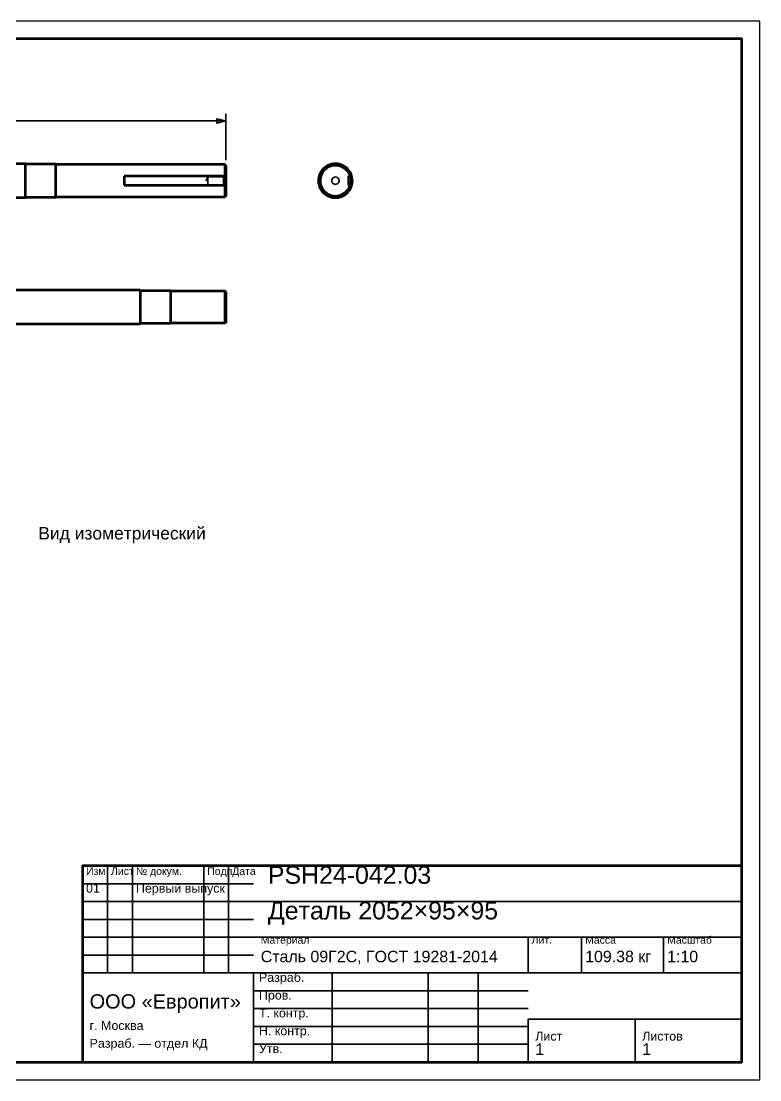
# Model space of a CAD drawing. Header units: millimetres. Extents: x 0 to 420, y 0 to 297.
# Drawn here: x 212.8 to 420, y 0 to 297 of the extents above; entities that cross this region are included whole.
import ezdxf

# ---------------------------------------------------------------- set-up
doc = ezdxf.new("R2010")
doc.units = ezdxf.units.MM
doc.linetypes.add('DASHED', pattern=[1.524, 1.27, -0.254])
doc.styles.add('GOST', font='Arial')

msp = doc.modelspace()

# ---------------------------------------------------------------- linework, layer by layer
at = {"color": 7, "lineweight": 35}
for p, q in [((270.2, 258), (270.2, 271)), ((65, 269), (270.2, 269)), ((237, 30), (237, 60)), ((244, 30), (244, 60)), ((264, 30), (264, 60)), ((271, 30), (271, 60)), ((230, 55), (278, 55)), ((230, 50), (278, 50)), ((278, 50), (415, 50)), ((230, 45), (278, 45)), ((230, 40), (278, 40)), ((278, 40), (415, 40)), ((355, 30), (355, 40)), ((370, 30), (370, 40)), ((393, 30), (393, 40)), ((230, 35), (278, 35)), ((230, 30), (278, 30)), ((278, 30), (415, 30)), ((300, 5), (300, 30)), ((327, 5), (327, 30)), ((341, 5), (341, 30)), ((278, 25), (355, 25)), ((278, 20), (355, 20)), ((278, 15), (355, 15)), ((355, 17), (415, 17)), ((278, 10), (355, 10))]:
    msp.add_line(p, q, dxfattribs=at)
at = {"color": 1, "lineweight": 70}
for p, q in [((214, 257), (89, 257)), ((214, 256.88), (214, 257)), ((214, 256.53), (214, 256.88)), ((222.5, 256.85), (214, 256.85)), ((214, 255.96), (214, 256.53)), ((214, 255.21), (214, 255.96)), ((222.5, 256.73), (222.5, 256.85)), ((270, 256.75), (222.5, 256.75)), ((222.5, 256.39), (222.5, 256.73)), ((222.5, 255.85), (222.5, 256.39)), ((222.5, 255.12), (222.5, 255.85)), ((270, 256.64), (270, 256.75)), ((270.2, 256.55), (270, 256.75)), ((270, 256.3), (270, 256.64)), ((270, 255.77), (270, 256.3)), ((270, 255.06), (270, 255.77)), ((270.2, 256.55), (270.2, 256.44)), ((270.2, 256.44), (270.2, 256.12)), ((270.2, 256.12), (270.2, 255.61)), ((270.2, 255.61), (270.2, 254.93)), ((297.54, 255.56), (297.19, 255.15)), ((297.94, 255.93), (297.54, 255.56)), ((297.99, 255.77), (297.6, 255.41)), ((297.67, 255.34), (298.06, 255.7)), ((298.1, 255.47), (297.73, 255.1)), ((298.38, 256.25), (297.94, 255.93)), ((298.42, 256.09), (297.99, 255.77)), ((298.06, 255.7), (298.48, 256.01)), ((298.51, 255.79), (298.1, 255.47)), ((298.85, 256.51), (298.38, 256.25)), ((298.88, 256.36), (298.42, 256.09)), ((298.48, 256.01), (298.93, 256.27)), ((298.95, 256.06), (298.51, 255.79)), ((299.35, 256.72), (298.85, 256.51)), ((299.37, 256.57), (298.88, 256.36)), ((298.93, 256.27), (299.41, 256.48)), ((299.42, 256.27), (298.95, 256.06)), ((299.87, 256.88), (299.35, 256.72)), ((299.89, 256.73), (299.37, 256.57)), ((299.41, 256.48), (299.91, 256.63)), ((299.92, 256.43), (299.42, 256.27)), ((300.41, 256.97), (299.87, 256.88)), ((300.41, 256.82), (299.89, 256.73)), ((299.91, 256.63), (300.43, 256.72)), ((300.43, 256.52), (299.92, 256.43)), ((300.95, 257), (300.41, 256.97)), ((300.95, 256.85), (300.41, 256.82)), ((300.43, 256.72), (300.95, 256.75)), ((300.95, 256.55), (300.43, 256.52)), ((301.49, 256.97), (300.95, 257)), ((301.48, 256.82), (300.95, 256.85)), ((300.95, 256.75), (301.47, 256.72)), ((301.47, 256.52), (300.95, 256.55)), ((301.47, 256.72), (301.99, 256.63)), ((301.98, 256.43), (301.47, 256.52)), ((302.01, 256.73), (301.48, 256.82)), ((302.02, 256.88), (301.49, 256.97)), ((302.47, 256.27), (301.98, 256.43)), ((301.99, 256.63), (302.49, 256.48)), ((302.52, 256.57), (302.01, 256.73)), ((302.54, 256.72), (302.02, 256.88)), ((302.95, 256.06), (302.47, 256.27)), ((302.49, 256.48), (302.97, 256.27)), ((303.01, 256.36), (302.52, 256.57)), ((303.04, 256.51), (302.54, 256.72)), ((303.39, 255.79), (302.95, 256.06)), ((302.97, 256.27), (303.42, 256.01)), ((303.48, 256.09), (303.01, 256.36)), ((303.52, 256.25), (303.04, 256.51)), ((303.8, 255.47), (303.39, 255.79)), ((303.42, 256.01), (303.84, 255.7)), ((303.9, 255.77), (303.48, 256.09)), ((303.95, 255.93), (303.52, 256.25)), ((304.17, 255.1), (303.8, 255.47)), ((303.84, 255.7), (304.22, 255.34)), ((304.29, 255.41), (303.9, 255.77)), ((304.35, 255.56), (303.95, 255.93)), ((304.71, 255.15), (304.35, 255.56)), ((214, 254.31), (214, 255.21)), ((214, 253.31), (214, 254.31)), ((214, 252.25), (214, 253.31)), ((222.5, 254.25), (222.5, 255.12)), ((222.5, 253.27), (222.5, 254.25)), ((222.5, 252.25), (222.5, 253.27)), ((269.7, 253.5), (241.7, 253.5)), ((241.7, 253.5), (241.7, 253.33)), ((241.7, 253.33), (241.7, 253.15)), ((241.7, 253.15), (241.7, 252.97)), ((241.7, 252.97), (241.7, 252.79)), ((241.7, 252.79), (241.7, 252.61)), ((241.7, 252.61), (241.7, 252.43)), ((269.7, 253.33), (269.7, 253.5)), ((269.7, 253.15), (269.7, 253.33)), ((269.7, 252.97), (269.7, 253.15)), ((269.7, 252.79), (269.7, 252.97)), ((269.7, 252.61), (269.7, 252.79)), ((269.7, 252.43), (269.7, 252.61)), ((270, 254.2), (270, 255.06)), ((270, 253.25), (270, 254.2)), ((270, 252.25), (270, 253.25)), ((270.2, 254.93), (270.2, 254.12)), ((270.2, 254.12), (270.2, 253.21)), ((270.2, 253.21), (270.2, 252.25)), ((296.22, 252.66), (296.2, 252.11)), ((296.29, 253.19), (296.22, 252.66)), ((296.43, 253.72), (296.29, 253.19)), ((296.42, 253.05), (296.36, 252.52)), ((296.36, 252.52), (296.36, 251.98)), ((296.54, 253.57), (296.42, 253.05)), ((296.63, 254.22), (296.43, 253.72)), ((296.46, 252.51), (296.52, 253.03)), ((296.46, 251.99), (296.46, 252.51)), ((296.52, 253.03), (296.64, 253.54)), ((296.72, 254.07), (296.54, 253.57)), ((296.88, 254.7), (296.63, 254.22)), ((296.64, 253.54), (296.82, 254.03)), ((296.68, 252.77), (296.65, 252.25)), ((296.77, 253.28), (296.68, 252.77)), ((296.96, 254.55), (296.72, 254.07)), ((296.93, 253.77), (296.77, 253.28)), ((296.82, 254.03), (297.05, 254.5)), ((297.19, 255.15), (296.88, 254.7)), ((297.14, 254.25), (296.93, 253.77)), ((297.26, 255), (296.96, 254.55)), ((297.05, 254.5), (297.34, 254.94)), ((297.41, 254.69), (297.14, 254.25)), ((297.6, 255.41), (297.26, 255)), ((297.34, 254.94), (297.67, 255.34)), ((297.73, 255.1), (297.41, 254.69)), ((304.49, 254.69), (304.17, 255.1)), ((304.22, 255.34), (304.56, 254.94)), ((304.64, 255), (304.29, 255.41)), ((304.76, 254.25), (304.49, 254.69)), ((304.56, 254.94), (304.85, 254.5)), ((304.93, 254.55), (304.64, 255)), ((305.02, 254.7), (304.71, 255.15)), ((304.97, 253.77), (304.76, 254.25)), ((304.85, 254.5), (305.08, 254.03)), ((305.17, 254.07), (304.93, 254.55)), ((305.12, 253.28), (304.97, 253.77)), ((305.27, 254.22), (305.02, 254.7)), ((305.08, 254.03), (305.26, 253.54)), ((305.22, 252.77), (305.12, 253.28)), ((305.35, 253.57), (305.17, 254.07)), ((305.25, 252.25), (305.22, 252.77)), ((305.26, 253.54), (305.38, 253.03)), ((305.47, 253.72), (305.27, 254.22)), ((305.48, 253.05), (305.35, 253.57)), ((305.38, 253.03), (305.44, 252.51)), ((305.44, 252.51), (305.44, 251.99)), ((305.6, 253.19), (305.47, 253.72)), ((305.54, 252.52), (305.48, 253.05)), ((305.54, 251.98), (305.54, 252.52)), ((305.68, 252.66), (305.6, 253.19)), ((305.7, 252.11), (305.68, 252.66)), ((214, 251.19), (214, 252.25)), ((214, 250.19), (214, 251.19)), ((214, 249.29), (214, 250.19)), ((222.5, 251.23), (222.5, 252.25)), ((222.5, 250.25), (222.5, 251.23)), ((222.5, 249.38), (222.5, 250.25)), ((241.7, 252.43), (241.7, 252.25)), ((241.7, 252.25), (241.7, 252.07)), ((241.7, 252.07), (241.7, 251.89)), ((241.7, 251.89), (241.7, 251.71)), ((241.7, 251.71), (241.7, 251.53)), ((241.7, 251.53), (241.7, 251.35)), ((241.7, 251.35), (241.7, 251.17)), ((241.7, 251.17), (241.7, 251)), ((241.7, 251), (269.7, 251)), ((269.7, 252.25), (269.7, 252.43)), ((269.7, 252.07), (269.7, 252.25)), ((269.7, 251.89), (269.7, 252.07)), ((269.7, 251.71), (269.7, 251.89)), ((269.7, 251.53), (269.7, 251.71)), ((269.7, 251.35), (269.7, 251.53)), ((269.7, 251.17), (269.7, 251.35)), ((269.7, 251), (269.7, 251.17)), ((270, 251.25), (270, 252.25)), ((270, 250.3), (270, 251.25)), ((270, 249.44), (270, 250.3)), ((270.2, 252.25), (270.2, 251.29)), ((270.2, 251.29), (270.2, 250.38)), ((270.2, 250.38), (270.2, 249.57)), ((270.2, 249.57), (270.2, 248.89)), ((296.2, 252.11), (296.25, 251.57)), ((296.25, 251.57), (296.35, 251.04)), ((296.35, 251.04), (296.52, 250.53)), ((296.36, 251.98), (296.42, 251.45)), ((296.42, 251.45), (296.54, 250.93)), ((296.52, 251.47), (296.46, 251.99)), ((296.64, 250.96), (296.52, 251.47)), ((296.52, 250.53), (296.75, 250.03)), ((296.54, 250.93), (296.72, 250.43)), ((296.82, 250.47), (296.64, 250.96)), ((296.65, 252.25), (296.68, 251.73)), ((296.68, 251.73), (296.77, 251.22)), ((296.72, 250.43), (296.96, 249.95)), ((296.75, 250.03), (297.03, 249.57)), ((296.77, 251.22), (296.93, 250.73)), ((297.05, 250), (296.82, 250.47)), ((296.93, 250.73), (297.14, 250.25)), ((296.96, 249.95), (297.26, 249.5)), ((297.03, 249.57), (297.36, 249.14)), ((297.34, 249.56), (297.05, 250)), ((297.14, 250.25), (297.41, 249.81)), ((297.26, 249.5), (297.6, 249.09)), ((297.67, 249.16), (297.34, 249.56)), ((297.41, 249.81), (297.73, 249.4)), ((304.17, 249.4), (304.49, 249.81)), ((304.56, 249.56), (304.22, 249.16)), ((304.29, 249.09), (304.64, 249.5)), ((304.49, 249.81), (304.76, 250.25)), ((304.54, 249.14), (304.87, 249.57)), ((304.85, 250), (304.56, 249.56)), ((304.64, 249.5), (304.93, 249.95)), ((304.76, 250.25), (304.97, 250.73)), ((305.08, 250.47), (304.85, 250)), ((304.87, 249.57), (305.15, 250.03)), ((304.93, 249.95), (305.17, 250.43)), ((304.97, 250.73), (305.12, 251.22)), ((305.26, 250.96), (305.08, 250.47)), ((305.12, 251.22), (305.22, 251.73)), ((305.15, 250.03), (305.37, 250.53)), ((305.17, 250.43), (305.35, 250.93)), ((305.22, 251.73), (305.25, 252.25)), ((305.38, 251.47), (305.26, 250.96)), ((305.35, 250.93), (305.48, 251.45)), ((305.37, 250.53), (305.54, 251.04)), ((305.44, 251.99), (305.38, 251.47)), ((305.48, 251.45), (305.54, 251.98)), ((305.54, 251.04), (305.65, 251.57)), ((305.65, 251.57), (305.7, 252.11)), ((89, 247.5), (214, 247.5)), ((214, 248.54), (214, 249.29)), ((214, 247.97), (214, 248.54)), ((214, 247.62), (214, 247.97)), ((214, 247.65), (222.5, 247.65)), ((214, 247.5), (214, 247.62)), ((222.5, 248.65), (222.5, 249.38)), ((222.5, 248.11), (222.5, 248.65)), ((222.5, 247.77), (222.5, 248.11)), ((222.5, 247.65), (222.5, 247.77)), ((222.5, 247.75), (270, 247.75)), ((270, 248.73), (270, 249.44)), ((270, 248.2), (270, 248.73)), ((270, 247.86), (270, 248.2)), ((270.2, 247.95), (270, 247.75)), ((270, 247.75), (270, 247.86)), ((270.2, 248.89), (270.2, 248.38)), ((270.2, 248.38), (270.2, 248.06)), ((270.2, 248.06), (270.2, 247.95)), ((297.36, 249.14), (297.74, 248.75)), ((297.6, 249.09), (297.99, 248.73)), ((298.06, 248.8), (297.67, 249.16)), ((297.73, 249.4), (298.1, 249.03)), ((297.74, 248.75), (298.16, 248.41)), ((297.99, 248.73), (298.42, 248.41)), ((298.48, 248.49), (298.06, 248.8)), ((298.1, 249.03), (298.51, 248.71)), ((298.16, 248.41), (298.61, 248.11)), ((298.42, 248.41), (298.88, 248.14)), ((298.93, 248.23), (298.48, 248.49)), ((298.51, 248.71), (298.95, 248.44)), ((298.61, 248.11), (299.1, 247.87)), ((298.88, 248.14), (299.37, 247.93)), ((299.41, 248.02), (298.93, 248.23)), ((298.95, 248.44), (299.42, 248.23)), ((299.1, 247.87), (299.61, 247.69)), ((299.37, 247.93), (299.89, 247.77)), ((299.91, 247.87), (299.41, 248.02)), ((299.42, 248.23), (299.92, 248.07)), ((299.61, 247.69), (300.14, 247.57)), ((299.89, 247.77), (300.41, 247.68)), ((300.43, 247.78), (299.91, 247.87)), ((299.92, 248.07), (300.43, 247.98)), ((300.14, 247.57), (300.68, 247.51)), ((300.41, 247.68), (300.95, 247.65)), ((300.43, 247.98), (300.95, 247.95)), ((300.95, 247.75), (300.43, 247.78)), ((300.68, 247.51), (301.22, 247.51)), ((300.95, 247.95), (301.47, 247.98)), ((301.47, 247.78), (300.95, 247.75)), ((300.95, 247.65), (301.48, 247.68)), ((301.22, 247.51), (301.76, 247.57)), ((301.47, 247.98), (301.98, 248.07)), ((301.99, 247.87), (301.47, 247.78)), ((301.48, 247.68), (302.01, 247.77)), ((301.76, 247.57), (302.29, 247.69)), ((301.98, 248.07), (302.47, 248.23)), ((302.49, 248.02), (301.99, 247.87)), ((302.01, 247.77), (302.52, 247.93)), ((302.29, 247.69), (302.8, 247.87)), ((302.47, 248.23), (302.95, 248.44)), ((302.97, 248.23), (302.49, 248.02)), ((302.52, 247.93), (303.01, 248.14)), ((302.8, 247.87), (303.28, 248.11)), ((302.95, 248.44), (303.39, 248.71)), ((303.42, 248.49), (302.97, 248.23)), ((303.01, 248.14), (303.48, 248.41)), ((303.28, 248.11), (303.74, 248.41)), ((303.39, 248.71), (303.8, 249.03)), ((303.84, 248.8), (303.42, 248.49)), ((303.48, 248.41), (303.9, 248.73)), ((303.74, 248.41), (304.16, 248.75)), ((303.8, 249.03), (304.17, 249.4)), ((304.22, 249.16), (303.84, 248.8)), ((303.9, 248.73), (304.29, 249.09)), ((304.16, 248.75), (304.54, 249.14)), ((246.2, 221.5), (121.2, 221.5)), ((246.2, 221.5), (246.2, 221.47)), ((246.2, 221.47), (246.2, 221.38)), ((246.2, 221.38), (246.2, 221.23)), ((254.7, 221.35), (246.2, 221.35)), ((246.2, 221.23), (246.2, 221.03)), ((246.2, 221.03), (246.2, 220.77)), ((246.2, 220.77), (246.2, 220.46)), ((246.2, 220.46), (246.2, 220.11)), ((246.2, 220.11), (246.2, 219.71)), ((254.7, 221.35), (254.7, 221.32)), ((254.7, 221.32), (254.7, 221.23)), ((270, 221.25), (254.7, 221.25)), ((254.7, 221.23), (254.7, 221.09)), ((254.7, 221.09), (254.7, 220.89)), ((254.7, 220.89), (254.7, 220.64)), ((254.7, 220.64), (254.7, 220.35)), ((254.7, 220.35), (254.7, 220)), ((254.7, 220), (254.7, 219.62)), ((270, 221.22), (270, 221.25)), ((270.2, 221.05), (270, 221.25)), ((270, 221.14), (270, 221.22)), ((270, 221), (270, 221.14)), ((270, 220.8), (270, 221)), ((270, 220.56), (270, 220.8)), ((270, 220.27), (270, 220.56)), ((270, 219.93), (270, 220.27)), ((270, 219.56), (270, 219.93)), ((270.2, 221.05), (270.2, 220.94)), ((270.2, 220.94), (270.2, 220.62)), ((270.2, 220.62), (270.2, 220.11)), ((270.2, 220.11), (270.2, 219.43)), ((246.2, 219.71), (246.2, 219.28)), ((246.2, 219.28), (246.2, 218.81)), ((246.2, 218.81), (246.2, 218.32)), ((246.2, 218.32), (246.2, 217.81)), ((246.2, 217.81), (246.2, 217.28)), ((246.2, 217.28), (246.2, 216.75)), ((254.7, 219.62), (254.7, 219.2)), ((254.7, 219.2), (254.7, 218.75)), ((254.7, 218.75), (254.7, 218.27)), ((254.7, 218.27), (254.7, 217.77)), ((254.7, 217.77), (254.7, 217.27)), ((254.7, 217.27), (254.7, 216.75)), ((270, 219.14), (270, 219.56)), ((270, 218.7), (270, 219.14)), ((270, 218.24), (270, 218.7)), ((270, 217.75), (270, 218.24)), ((270, 217.25), (270, 217.75)), ((270, 216.75), (270, 217.25)), ((270.2, 219.43), (270.2, 218.62)), ((270.2, 218.62), (270.2, 217.71)), ((270.2, 217.71), (270.2, 216.75)), ((246.2, 216.75), (246.2, 216.22)), ((246.2, 216.22), (246.2, 215.69)), ((246.2, 215.69), (246.2, 215.18)), ((246.2, 215.18), (246.2, 214.69)), ((246.2, 214.69), (246.2, 214.22)), ((246.2, 214.22), (246.2, 213.79)), ((254.7, 216.75), (254.7, 216.23)), ((254.7, 216.23), (254.7, 215.73)), ((254.7, 215.73), (254.7, 215.23)), ((254.7, 215.23), (254.7, 214.75)), ((254.7, 214.75), (254.7, 214.3)), ((254.7, 214.3), (254.7, 213.88)), ((254.7, 213.88), (254.7, 213.5)), ((270, 216.25), (270, 216.75)), ((270, 215.75), (270, 216.25)), ((270, 215.26), (270, 215.75)), ((270, 214.8), (270, 215.26)), ((270, 214.36), (270, 214.8)), ((270, 213.94), (270, 214.36)), ((270, 213.57), (270, 213.94)), ((270.2, 216.75), (270.2, 215.79)), ((270.2, 215.79), (270.2, 214.88)), ((270.2, 214.88), (270.2, 214.07)), ((270.2, 214.07), (270.2, 213.39)), ((246.2, 212), (121.2, 212)), ((246.2, 213.79), (246.2, 213.39)), ((246.2, 213.39), (246.2, 213.04)), ((246.2, 213.04), (246.2, 212.73)), ((246.2, 212.73), (246.2, 212.47)), ((246.2, 212.47), (246.2, 212.27)), ((246.2, 212.27), (246.2, 212.12)), ((254.7, 212.15), (246.2, 212.15)), ((246.2, 212.12), (246.2, 212.03)), ((246.2, 212.03), (246.2, 212)), ((254.7, 213.5), (254.7, 213.15)), ((254.7, 213.15), (254.7, 212.86)), ((254.7, 212.86), (254.7, 212.61)), ((254.7, 212.61), (254.7, 212.41)), ((254.7, 212.41), (254.7, 212.27)), ((254.7, 212.27), (254.7, 212.18)), ((270, 212.25), (254.7, 212.25)), ((254.7, 212.18), (254.7, 212.15)), ((270, 213.23), (270, 213.57)), ((270, 212.94), (270, 213.23)), ((270, 212.7), (270, 212.94)), ((270, 212.5), (270, 212.7)), ((270, 212.36), (270, 212.5)), ((270.2, 212.45), (270, 212.25)), ((270, 212.28), (270, 212.36)), ((270, 212.25), (270, 212.28)), ((270.2, 213.39), (270.2, 212.88)), ((270.2, 212.88), (270.2, 212.56)), ((270.2, 212.56), (270.2, 212.45))]:
    msp.add_line(p, q, dxfattribs=at)
at = {"color": 5, "linetype": 'DASHED', "lineweight": 35}
for p, q in [((214, 257), (214, 256.88)), ((214, 256.88), (214, 256.53)), ((214, 256.85), (214, 256.73)), ((214, 256.73), (214, 256.85)), ((214, 256.73), (214, 256.39)), ((214, 256.39), (214, 256.73)), ((214, 256.53), (214, 255.96)), ((214, 256.39), (214, 255.85)), ((214, 255.85), (214, 256.39)), ((214, 255.96), (214, 255.21)), ((214, 255.85), (214, 255.12)), ((214, 255.12), (214, 255.85)), ((222.5, 256.85), (222.5, 256.73)), ((222.5, 256.75), (222.5, 256.64)), ((222.5, 256.64), (222.5, 256.75)), ((222.5, 256.73), (222.5, 256.39)), ((222.5, 256.64), (222.5, 256.3)), ((222.5, 256.3), (222.5, 256.64)), ((222.5, 256.39), (222.5, 255.85)), ((222.5, 256.3), (222.5, 255.77)), ((222.5, 255.77), (222.5, 256.3)), ((222.5, 255.85), (222.5, 255.12)), ((222.5, 255.77), (222.5, 255.06)), ((222.5, 255.06), (222.5, 255.77)), ((270, 256.75), (270, 256.64)), ((270, 256.64), (270, 256.3)), ((270, 256.3), (270, 255.77)), ((270, 255.77), (270, 255.06)), ((270.2, 256.44), (270.2, 256.55)), ((270.2, 256.12), (270.2, 256.44)), ((270.2, 255.61), (270.2, 256.12)), ((270.2, 254.93), (270.2, 255.61)), ((297.54, 255.56), (297.19, 255.15)), ((297.94, 255.93), (297.54, 255.56)), ((297.99, 255.77), (297.6, 255.41)), ((297.99, 255.77), (297.6, 255.41)), ((297.99, 255.77), (297.6, 255.41)), ((298.01, 255.66), (297.63, 255.29)), ((298.01, 255.66), (297.63, 255.29)), ((298.06, 255.7), (297.67, 255.34)), ((297.73, 255.1), (298.1, 255.47)), ((298.38, 256.25), (297.94, 255.93)), ((298.42, 256.09), (297.99, 255.77)), ((298.42, 256.09), (297.99, 255.77)), ((298.42, 256.09), (297.99, 255.77)), ((298.43, 255.98), (298.01, 255.66)), ((298.43, 255.98), (298.01, 255.66)), ((298.48, 256.01), (298.06, 255.7)), ((298.1, 255.47), (298.51, 255.79)), ((298.85, 256.51), (298.38, 256.25)), ((298.88, 256.36), (298.42, 256.09)), ((298.88, 256.36), (298.42, 256.09)), ((298.88, 256.36), (298.42, 256.09)), ((298.89, 256.25), (298.43, 255.98)), ((298.89, 256.25), (298.43, 255.98)), ((298.93, 256.27), (298.48, 256.01)), ((298.51, 255.79), (298.95, 256.06)), ((299.35, 256.72), (298.85, 256.51)), ((299.37, 256.57), (298.88, 256.36)), ((299.37, 256.57), (298.88, 256.36)), ((299.37, 256.57), (298.88, 256.36)), ((299.38, 256.47), (298.89, 256.25)), ((299.38, 256.47), (298.89, 256.25)), ((299.41, 256.48), (298.93, 256.27)), ((298.95, 256.06), (299.42, 256.27)), ((299.87, 256.88), (299.35, 256.72)), ((299.89, 256.73), (299.37, 256.57)), ((299.89, 256.73), (299.37, 256.57)), ((299.89, 256.73), (299.37, 256.57)), ((299.89, 256.62), (299.38, 256.47)), ((299.89, 256.62), (299.38, 256.47)), ((299.91, 256.63), (299.41, 256.48)), ((299.42, 256.27), (299.92, 256.43)), ((300.41, 256.97), (299.87, 256.88)), ((300.41, 256.82), (299.89, 256.73)), ((300.41, 256.82), (299.89, 256.73)), ((300.41, 256.82), (299.89, 256.73)), ((300.42, 256.72), (299.89, 256.62)), ((300.42, 256.72), (299.89, 256.62)), ((300.43, 256.72), (299.91, 256.63)), ((299.92, 256.43), (300.43, 256.52)), ((300.95, 257), (300.41, 256.97)), ((300.95, 256.85), (300.41, 256.82)), ((300.95, 256.85), (300.41, 256.82)), ((300.95, 256.85), (300.41, 256.82)), ((300.95, 256.75), (300.42, 256.72)), ((300.95, 256.75), (300.42, 256.72)), ((300.95, 256.75), (300.43, 256.72)), ((300.43, 256.52), (300.95, 256.55)), ((301.49, 256.97), (300.95, 257)), ((301.48, 256.82), (300.95, 256.85)), ((301.48, 256.82), (300.95, 256.85)), ((301.48, 256.82), (300.95, 256.85)), ((301.47, 256.72), (300.95, 256.75)), ((301.48, 256.72), (300.95, 256.75)), ((301.48, 256.72), (300.95, 256.75)), ((300.95, 256.55), (301.47, 256.52)), ((301.99, 256.63), (301.47, 256.72)), ((301.47, 256.52), (301.98, 256.43)), ((302.01, 256.73), (301.48, 256.82)), ((302.01, 256.73), (301.48, 256.82)), ((302.01, 256.73), (301.48, 256.82)), ((302.01, 256.62), (301.48, 256.72)), ((302.01, 256.62), (301.48, 256.72)), ((302.02, 256.88), (301.49, 256.97)), ((301.98, 256.43), (302.47, 256.27)), ((302.49, 256.48), (301.99, 256.63)), ((302.52, 256.57), (302.01, 256.73)), ((302.52, 256.57), (302.01, 256.73)), ((302.52, 256.57), (302.01, 256.73)), ((302.51, 256.47), (302.01, 256.62)), ((302.51, 256.47), (302.01, 256.62)), ((302.54, 256.72), (302.02, 256.88)), ((302.47, 256.27), (302.95, 256.06)), ((302.97, 256.27), (302.49, 256.48)), ((303, 256.25), (302.51, 256.47)), ((303, 256.25), (302.51, 256.47)), ((303.01, 256.36), (302.52, 256.57)), ((303.01, 256.36), (302.52, 256.57)), ((303.01, 256.36), (302.52, 256.57)), ((303.04, 256.51), (302.54, 256.72)), ((302.95, 256.06), (303.39, 255.79)), ((303.42, 256.01), (302.97, 256.27)), ((303.46, 255.98), (303, 256.25)), ((303.46, 255.98), (303, 256.25)), ((303.48, 256.09), (303.01, 256.36)), ((303.48, 256.09), (303.01, 256.36)), ((303.48, 256.09), (303.01, 256.36)), ((303.52, 256.25), (303.04, 256.51)), ((303.39, 255.79), (303.8, 255.47)), ((303.84, 255.7), (303.42, 256.01)), ((303.89, 255.66), (303.46, 255.98)), ((303.89, 255.66), (303.46, 255.98)), ((303.9, 255.77), (303.48, 256.09)), ((303.9, 255.77), (303.48, 256.09)), ((303.9, 255.77), (303.48, 256.09)), ((303.95, 255.93), (303.52, 256.25)), ((303.8, 255.47), (304.17, 255.1)), ((304.22, 255.34), (303.84, 255.7)), ((304.27, 255.29), (303.89, 255.66)), ((304.27, 255.29), (303.89, 255.66)), ((304.29, 255.41), (303.9, 255.77)), ((304.29, 255.41), (303.9, 255.77)), ((304.29, 255.41), (303.9, 255.77)), ((304.35, 255.56), (303.95, 255.93)), ((304.71, 255.15), (304.35, 255.56)), ((214, 255.21), (214, 254.31)), ((214, 255.12), (214, 254.25)), ((214, 254.25), (214, 255.12)), ((214, 254.31), (214, 253.31)), ((214, 254.25), (214, 253.27)), ((214, 253.27), (214, 254.25)), ((214, 253.31), (214, 252.25)), ((214, 253.27), (214, 252.25)), ((214, 252.25), (214, 253.27)), ((222.5, 255.12), (222.5, 254.25)), ((222.5, 255.06), (222.5, 254.2)), ((222.5, 254.2), (222.5, 255.06)), ((222.5, 254.25), (222.5, 253.27)), ((222.5, 254.2), (222.5, 253.25)), ((222.5, 253.25), (222.5, 254.2)), ((222.5, 253.27), (222.5, 252.25)), ((222.5, 253.25), (222.5, 252.25)), ((222.5, 252.25), (222.5, 253.25)), ((241.7, 253.5), (269.7, 253.5)), ((241.7, 253.5), (241.7, 251)), ((265.2, 253.29), (264.58, 252.25)), ((265.2, 253.29), (265.2, 253.26)), ((265.2, 253.26), (265.2, 253.29)), ((270.2, 253.29), (265.2, 253.29)), ((265.2, 253.26), (265.2, 253.18)), ((265.2, 253.18), (265.2, 253.26)), ((265.2, 253.18), (265.2, 253.06)), ((265.2, 253.06), (265.2, 253.18)), ((265.2, 253.06), (265.2, 252.9)), ((265.2, 252.9), (265.2, 253.06)), ((265.2, 252.9), (265.2, 252.7)), ((265.2, 252.7), (265.2, 252.9)), ((265.2, 252.7), (265.2, 252.48)), ((265.2, 252.48), (265.2, 252.7)), ((265.2, 252.48), (265.2, 252.25)), ((265.2, 252.25), (265.2, 252.48)), ((269.7, 251), (269.7, 253.5)), ((270, 255.06), (270, 254.2)), ((270, 254.2), (270, 253.25)), ((270, 253.25), (270, 252.25)), ((270.2, 254.12), (270.2, 254.93)), ((270.2, 253.21), (270.2, 254.12)), ((270.2, 253.29), (270.2, 253.26)), ((270.2, 253.26), (270.2, 253.29)), ((270.2, 253.26), (270.2, 253.18)), ((270.2, 253.18), (270.2, 253.26)), ((270.2, 252.25), (270.2, 253.21)), ((270.2, 253.18), (270.2, 253.06)), ((270.2, 253.06), (270.2, 253.18)), ((270.2, 253.06), (270.2, 252.9)), ((270.2, 252.9), (270.2, 253.06)), ((270.2, 252.9), (270.2, 252.7)), ((270.2, 252.7), (270.2, 252.9)), ((270.2, 252.7), (270.2, 252.48)), ((270.2, 252.48), (270.2, 252.7)), ((270.2, 252.48), (270.2, 252.25)), ((270.2, 252.25), (270.2, 252.48)), ((296.22, 252.66), (296.2, 252.11)), ((296.29, 253.19), (296.22, 252.66)), ((296.43, 253.72), (296.29, 253.19)), ((296.42, 253.05), (296.36, 252.52)), ((296.42, 253.05), (296.36, 252.52)), ((296.42, 253.05), (296.36, 252.52)), ((296.36, 252.52), (296.36, 251.98)), ((296.36, 252.52), (296.36, 251.98)), ((296.36, 252.52), (296.36, 251.98)), ((296.54, 253.57), (296.42, 253.05)), ((296.54, 253.57), (296.42, 253.05)), ((296.54, 253.57), (296.42, 253.05)), ((296.63, 254.22), (296.43, 253.72)), ((296.5, 252.91), (296.45, 252.38)), ((296.5, 252.91), (296.45, 252.38)), ((296.52, 253.03), (296.46, 252.51)), ((296.46, 252.51), (296.46, 251.99)), ((296.61, 253.44), (296.5, 252.91)), ((296.61, 253.44), (296.5, 252.91)), ((296.64, 253.54), (296.52, 253.03)), ((296.72, 254.07), (296.54, 253.57)), ((296.72, 254.07), (296.54, 253.57)), ((296.72, 254.07), (296.54, 253.57)), ((296.78, 253.94), (296.61, 253.44)), ((296.78, 253.94), (296.61, 253.44)), ((296.88, 254.7), (296.63, 254.22)), ((296.82, 254.03), (296.64, 253.54)), ((296.65, 252.25), (296.68, 252.77)), ((296.68, 252.77), (296.77, 253.28)), ((296.96, 254.55), (296.72, 254.07)), ((296.96, 254.55), (296.72, 254.07)), ((296.96, 254.55), (296.72, 254.07)), ((296.77, 253.28), (296.93, 253.77)), ((297.01, 254.42), (296.78, 253.94)), ((297.01, 254.42), (296.78, 253.94)), ((297.05, 254.5), (296.82, 254.03)), ((297.19, 255.15), (296.88, 254.7)), ((296.93, 253.77), (297.14, 254.25)), ((297.26, 255), (296.96, 254.55)), ((297.26, 255), (296.96, 254.55)), ((297.26, 255), (296.96, 254.55)), ((297.29, 254.87), (297.01, 254.42)), ((297.29, 254.87), (297.01, 254.42)), ((297.34, 254.94), (297.05, 254.5)), ((297.14, 254.25), (297.41, 254.69)), ((297.6, 255.41), (297.26, 255)), ((297.6, 255.41), (297.26, 255)), ((297.6, 255.41), (297.26, 255)), ((297.63, 255.29), (297.29, 254.87)), ((297.63, 255.29), (297.29, 254.87)), ((297.67, 255.34), (297.34, 254.94)), ((297.41, 254.69), (297.73, 255.1)), ((299.98, 252.62), (299.92, 252.38)), ((299.92, 252.38), (299.98, 252.62)), ((300.09, 252.84), (299.98, 252.62)), ((299.98, 252.62), (300.09, 252.84)), ((300.26, 253.03), (300.09, 252.84)), ((300.09, 252.84), (300.26, 253.03)), ((300.47, 253.17), (300.26, 253.03)), ((300.26, 253.03), (300.47, 253.17)), ((300.7, 253.26), (300.47, 253.17)), ((300.47, 253.17), (300.7, 253.26)), ((300.95, 253.29), (300.7, 253.26)), ((300.7, 253.26), (300.95, 253.29)), ((301.2, 253.26), (300.95, 253.29)), ((300.95, 253.29), (301.2, 253.26)), ((301.43, 253.17), (301.2, 253.26)), ((301.2, 253.26), (301.43, 253.17)), ((301.64, 253.03), (301.43, 253.17)), ((301.43, 253.17), (301.64, 253.03)), ((301.8, 252.84), (301.64, 253.03)), ((301.64, 253.03), (301.8, 252.84)), ((301.92, 252.62), (301.8, 252.84)), ((301.8, 252.84), (301.92, 252.62)), ((301.98, 252.38), (301.92, 252.62)), ((301.92, 252.62), (301.98, 252.38)), ((304.17, 255.1), (304.49, 254.69)), ((304.56, 254.94), (304.22, 255.34)), ((304.6, 254.87), (304.27, 255.29)), ((304.6, 254.87), (304.27, 255.29)), ((304.64, 255), (304.29, 255.41)), ((304.64, 255), (304.29, 255.41)), ((304.64, 255), (304.29, 255.41)), ((304.49, 254.69), (304.76, 254.25)), ((304.55, 253.5), (305.27, 253.5)), ((305.27, 253.5), (304.55, 253.5)), ((304.55, 253.5), (304.55, 251)), ((304.55, 251), (304.55, 253.5)), ((304.85, 254.5), (304.56, 254.94)), ((304.89, 254.42), (304.6, 254.87)), ((304.89, 254.42), (304.6, 254.87)), ((304.93, 254.55), (304.64, 255)), ((304.93, 254.55), (304.64, 255)), ((304.93, 254.55), (304.64, 255)), ((305.02, 254.7), (304.71, 255.15)), ((304.76, 254.25), (304.97, 253.77)), ((305.08, 254.03), (304.85, 254.5)), ((305.12, 253.94), (304.89, 254.42)), ((305.12, 253.94), (304.89, 254.42)), ((305.17, 254.07), (304.93, 254.55)), ((305.17, 254.07), (304.93, 254.55)), ((305.17, 254.07), (304.93, 254.55)), ((304.97, 253.77), (305.12, 253.28)), ((305.27, 254.22), (305.02, 254.7)), ((305.26, 253.54), (305.08, 254.03)), ((305.29, 253.44), (305.12, 253.94)), ((305.29, 253.44), (305.12, 253.94)), ((305.12, 253.28), (305.22, 252.77)), ((305.35, 253.57), (305.17, 254.07)), ((305.35, 253.57), (305.17, 254.07)), ((305.35, 253.57), (305.17, 254.07)), ((305.22, 252.77), (305.25, 252.25)), ((305.38, 253.03), (305.26, 253.54)), ((305.47, 253.72), (305.27, 254.22)), ((305.27, 253.5), (305.38, 253.01)), ((305.38, 253.01), (305.27, 253.5)), ((305.4, 252.91), (305.29, 253.44)), ((305.4, 252.91), (305.29, 253.44)), ((305.48, 253.05), (305.35, 253.57)), ((305.48, 253.05), (305.35, 253.57)), ((305.48, 253.05), (305.35, 253.57)), ((305.44, 252.51), (305.38, 253.03)), ((305.38, 253.01), (305.44, 252.5)), ((305.44, 252.5), (305.38, 253.01)), ((305.45, 252.38), (305.4, 252.91)), ((305.45, 252.38), (305.4, 252.91)), ((305.44, 251.99), (305.44, 252.51)), ((305.44, 252.5), (305.44, 252)), ((305.44, 252), (305.44, 252.5)), ((305.6, 253.19), (305.47, 253.72)), ((305.54, 252.52), (305.48, 253.05)), ((305.54, 252.52), (305.48, 253.05)), ((305.54, 252.52), (305.48, 253.05)), ((305.54, 251.98), (305.54, 252.52)), ((305.54, 251.98), (305.54, 252.52)), ((305.54, 251.98), (305.54, 252.52)), ((305.68, 252.66), (305.6, 253.19)), ((305.7, 252.11), (305.68, 252.66)), ((214, 252.25), (214, 251.19)), ((214, 252.25), (214, 251.23)), ((214, 251.23), (214, 252.25)), ((214, 251.23), (214, 250.25)), ((214, 250.25), (214, 251.23)), ((214, 251.19), (214, 250.19)), ((214, 250.25), (214, 249.38)), ((214, 249.38), (214, 250.25)), ((214, 250.19), (214, 249.29)), ((222.5, 252.25), (222.5, 251.25)), ((222.5, 251.25), (222.5, 252.25)), ((222.5, 252.25), (222.5, 251.23)), ((222.5, 251.25), (222.5, 250.3)), ((222.5, 250.3), (222.5, 251.25)), ((222.5, 251.23), (222.5, 250.25)), ((222.5, 250.3), (222.5, 249.44)), ((222.5, 249.44), (222.5, 250.3)), ((222.5, 250.25), (222.5, 249.38)), ((269.7, 251), (241.7, 251)), ((265.2, 252.25), (265.2, 252.02)), ((265.2, 252.02), (265.2, 252.25)), ((265.2, 252.02), (265.2, 251.8)), ((265.2, 251.8), (265.2, 252.02)), ((265.2, 251.8), (265.2, 251.6)), ((265.2, 251.6), (265.2, 251.8)), ((265.2, 251.6), (265.2, 251.44)), ((265.2, 251.44), (265.2, 251.6)), ((265.2, 251.44), (265.2, 251.32)), ((265.2, 251.32), (265.2, 251.44)), ((265.2, 251.32), (265.2, 251.24)), ((265.2, 251.24), (265.2, 251.32)), ((265.2, 251.24), (265.2, 251.21)), ((265.2, 251.21), (265.2, 251.24)), ((270, 252.25), (270, 251.25)), ((270, 251.25), (270, 250.3)), ((270, 250.3), (270, 249.44)), ((270.2, 252.25), (270.2, 252.02)), ((270.2, 252.02), (270.2, 252.25)), ((270.2, 251.29), (270.2, 252.25)), ((270.2, 252.02), (270.2, 251.8)), ((270.2, 251.8), (270.2, 252.02)), ((270.2, 251.8), (270.2, 251.6)), ((270.2, 251.6), (270.2, 251.8)), ((270.2, 251.6), (270.2, 251.44)), ((270.2, 251.44), (270.2, 251.6)), ((270.2, 251.44), (270.2, 251.32)), ((270.2, 251.32), (270.2, 251.44)), ((270.2, 251.32), (270.2, 251.24)), ((270.2, 251.24), (270.2, 251.32)), ((270.2, 250.38), (270.2, 251.29)), ((270.2, 251.24), (270.2, 251.21)), ((270.2, 251.21), (270.2, 251.24)), ((270.2, 249.57), (270.2, 250.38)), ((270.2, 248.89), (270.2, 249.57)), ((296.2, 252.11), (296.25, 251.57)), ((296.25, 251.57), (296.35, 251.04)), ((296.35, 251.04), (296.52, 250.53)), ((296.36, 251.98), (296.42, 251.45)), ((296.36, 251.98), (296.42, 251.45)), ((296.36, 251.98), (296.42, 251.45)), ((296.42, 251.45), (296.54, 250.93)), ((296.42, 251.45), (296.54, 250.93)), ((296.42, 251.45), (296.54, 250.93)), ((296.45, 252.38), (296.47, 251.85)), ((296.45, 252.38), (296.47, 251.85)), ((296.46, 251.99), (296.52, 251.47)), ((296.47, 251.85), (296.54, 251.32)), ((296.47, 251.85), (296.54, 251.32)), ((296.52, 251.47), (296.64, 250.96)), ((296.52, 250.53), (296.75, 250.03)), ((296.54, 251.32), (296.69, 250.81)), ((296.54, 251.32), (296.69, 250.81)), ((296.54, 250.93), (296.72, 250.43)), ((296.54, 250.93), (296.72, 250.43)), ((296.54, 250.93), (296.72, 250.43)), ((296.64, 250.96), (296.82, 250.47)), ((296.68, 251.73), (296.65, 252.25)), ((296.77, 251.22), (296.68, 251.73)), ((296.69, 250.81), (296.89, 250.31)), ((296.69, 250.81), (296.89, 250.31)), ((296.72, 250.43), (296.96, 249.95)), ((296.72, 250.43), (296.96, 249.95)), ((296.72, 250.43), (296.96, 249.95)), ((296.75, 250.03), (297.03, 249.57)), ((296.93, 250.73), (296.77, 251.22)), ((296.82, 250.47), (297.05, 250)), ((296.89, 250.31), (297.14, 249.85)), ((296.89, 250.31), (297.14, 249.85)), ((297.14, 250.25), (296.93, 250.73)), ((296.96, 249.95), (297.26, 249.5)), ((296.96, 249.95), (297.26, 249.5)), ((296.96, 249.95), (297.26, 249.5)), ((297.03, 249.57), (297.36, 249.14)), ((297.05, 250), (297.34, 249.56)), ((297.41, 249.81), (297.14, 250.25)), ((297.14, 249.85), (297.45, 249.41)), ((297.14, 249.85), (297.45, 249.41)), ((297.26, 249.5), (297.6, 249.09)), ((297.26, 249.5), (297.6, 249.09)), ((297.26, 249.5), (297.6, 249.09)), ((297.34, 249.56), (297.67, 249.16)), ((297.73, 249.4), (297.41, 249.81)), ((299.92, 252.38), (299.92, 252.12)), ((299.92, 252.12), (299.92, 252.38)), ((299.92, 252.12), (299.98, 251.88)), ((299.98, 251.88), (299.92, 252.12)), ((299.98, 251.88), (300.09, 251.66)), ((300.09, 251.66), (299.98, 251.88)), ((300.09, 251.66), (300.26, 251.47)), ((300.26, 251.47), (300.09, 251.66)), ((300.26, 251.47), (300.47, 251.33)), ((300.47, 251.33), (300.26, 251.47)), ((300.47, 251.33), (300.7, 251.24)), ((300.7, 251.24), (300.47, 251.33)), ((300.7, 251.24), (300.95, 251.21)), ((300.95, 251.21), (300.7, 251.24)), ((300.95, 251.21), (301.2, 251.24)), ((301.2, 251.24), (300.95, 251.21)), ((301.2, 251.24), (301.43, 251.33)), ((301.43, 251.33), (301.2, 251.24)), ((301.43, 251.33), (301.64, 251.47)), ((301.64, 251.47), (301.43, 251.33)), ((301.64, 251.47), (301.8, 251.66)), ((301.8, 251.66), (301.64, 251.47)), ((301.8, 251.66), (301.92, 251.88)), ((301.92, 251.88), (301.8, 251.66)), ((301.92, 251.88), (301.98, 252.12)), ((301.98, 252.12), (301.92, 251.88)), ((301.98, 252.12), (301.98, 252.38)), ((301.98, 252.38), (301.98, 252.12)), ((304.49, 249.81), (304.17, 249.4)), ((304.22, 249.16), (304.56, 249.56)), ((304.29, 249.09), (304.64, 249.5)), ((304.29, 249.09), (304.64, 249.5)), ((304.29, 249.09), (304.64, 249.5)), ((304.44, 249.41), (304.75, 249.85)), ((304.44, 249.41), (304.75, 249.85)), ((304.76, 250.25), (304.49, 249.81)), ((304.54, 249.14), (304.87, 249.57)), ((304.55, 251), (305.27, 251)), ((305.27, 251), (304.55, 251)), ((304.56, 249.56), (304.85, 250)), ((304.64, 249.5), (304.93, 249.95)), ((304.64, 249.5), (304.93, 249.95)), ((304.64, 249.5), (304.93, 249.95)), ((304.75, 249.85), (305.01, 250.31)), ((304.75, 249.85), (305.01, 250.31)), ((304.97, 250.73), (304.76, 250.25)), ((304.85, 250), (305.08, 250.47)), ((304.87, 249.57), (305.15, 250.03)), ((304.93, 249.95), (305.17, 250.43)), ((304.93, 249.95), (305.17, 250.43)), ((304.93, 249.95), (305.17, 250.43)), ((305.12, 251.22), (304.97, 250.73)), ((305.01, 250.31), (305.21, 250.81)), ((305.01, 250.31), (305.21, 250.81)), ((305.08, 250.47), (305.26, 250.96)), ((305.22, 251.73), (305.12, 251.22)), ((305.15, 250.03), (305.37, 250.53)), ((305.17, 250.43), (305.35, 250.93)), ((305.17, 250.43), (305.35, 250.93)), ((305.17, 250.43), (305.35, 250.93)), ((305.21, 250.81), (305.35, 251.32)), ((305.21, 250.81), (305.35, 251.32)), ((305.25, 252.25), (305.22, 251.73)), ((305.26, 250.96), (305.38, 251.47)), ((305.38, 251.49), (305.27, 251)), ((305.27, 251), (305.38, 251.49)), ((305.35, 251.32), (305.43, 251.85)), ((305.35, 251.32), (305.43, 251.85)), ((305.35, 250.93), (305.48, 251.45)), ((305.35, 250.93), (305.48, 251.45)), ((305.35, 250.93), (305.48, 251.45)), ((305.37, 250.53), (305.54, 251.04)), ((305.44, 252), (305.38, 251.49)), ((305.38, 251.49), (305.44, 252)), ((305.38, 251.47), (305.44, 251.99)), ((305.43, 251.85), (305.45, 252.38)), ((305.43, 251.85), (305.45, 252.38)), ((305.48, 251.45), (305.54, 251.98)), ((305.48, 251.45), (305.54, 251.98)), ((305.48, 251.45), (305.54, 251.98)), ((305.54, 251.04), (305.65, 251.57)), ((305.65, 251.57), (305.7, 252.11)), ((214, 249.38), (214, 248.65)), ((214, 248.65), (214, 249.38)), ((214, 249.29), (214, 248.54)), ((214, 248.65), (214, 248.11)), ((214, 248.11), (214, 248.65)), ((214, 248.54), (214, 247.97)), ((214, 248.11), (214, 247.77)), ((214, 247.77), (214, 248.11)), ((214, 247.97), (214, 247.62)), ((214, 247.77), (214, 247.65)), ((214, 247.65), (214, 247.77)), ((214, 247.62), (214, 247.5)), ((222.5, 249.44), (222.5, 248.73)), ((222.5, 248.73), (222.5, 249.44)), ((222.5, 249.38), (222.5, 248.65)), ((222.5, 248.73), (222.5, 248.2)), ((222.5, 248.2), (222.5, 248.73)), ((222.5, 248.65), (222.5, 248.11)), ((222.5, 248.2), (222.5, 247.86)), ((222.5, 247.86), (222.5, 248.2)), ((222.5, 248.11), (222.5, 247.77)), ((222.5, 247.86), (222.5, 247.75)), ((222.5, 247.75), (222.5, 247.86)), ((222.5, 247.77), (222.5, 247.65)), ((270, 249.44), (270, 248.73)), ((270, 248.73), (270, 248.2)), ((270, 248.2), (270, 247.86)), ((270, 247.86), (270, 247.75)), ((270.2, 248.38), (270.2, 248.89)), ((270.2, 248.06), (270.2, 248.38)), ((270.2, 247.95), (270.2, 248.06)), ((297.36, 249.14), (297.74, 248.75)), ((297.45, 249.41), (297.81, 249.02)), ((297.45, 249.41), (297.81, 249.02)), ((297.6, 249.09), (297.99, 248.73)), ((297.6, 249.09), (297.99, 248.73)), ((297.6, 249.09), (297.99, 248.73)), ((297.67, 249.16), (298.06, 248.8)), ((298.1, 249.03), (297.73, 249.4)), ((297.74, 248.75), (298.16, 248.41)), ((297.81, 249.02), (298.22, 248.67)), ((297.81, 249.02), (298.22, 248.67)), ((297.99, 248.73), (298.42, 248.41)), ((297.99, 248.73), (298.42, 248.41)), ((297.99, 248.73), (298.42, 248.41)), ((298.06, 248.8), (298.48, 248.49)), ((298.51, 248.71), (298.1, 249.03)), ((298.16, 248.41), (298.61, 248.11)), ((298.22, 248.67), (298.66, 248.38)), ((298.22, 248.67), (298.66, 248.38)), ((298.42, 248.41), (298.88, 248.14)), ((298.42, 248.41), (298.88, 248.14)), ((298.42, 248.41), (298.88, 248.14)), ((298.48, 248.49), (298.93, 248.23)), ((298.95, 248.44), (298.51, 248.71)), ((298.61, 248.11), (299.1, 247.87)), ((298.66, 248.38), (299.13, 248.13)), ((298.66, 248.38), (299.13, 248.13)), ((298.88, 248.14), (299.37, 247.93)), ((298.88, 248.14), (299.37, 247.93)), ((298.88, 248.14), (299.37, 247.93)), ((298.93, 248.23), (299.41, 248.02)), ((299.42, 248.23), (298.95, 248.44)), ((299.1, 247.87), (299.61, 247.69)), ((299.13, 248.13), (299.63, 247.95)), ((299.13, 248.13), (299.63, 247.95)), ((299.37, 247.93), (299.89, 247.77)), ((299.37, 247.93), (299.89, 247.77)), ((299.37, 247.93), (299.89, 247.77)), ((299.41, 248.02), (299.91, 247.87)), ((299.92, 248.07), (299.42, 248.23)), ((299.61, 247.69), (300.14, 247.57)), ((299.63, 247.95), (300.15, 247.82)), ((299.63, 247.95), (300.15, 247.82)), ((299.89, 247.77), (300.41, 247.68)), ((299.89, 247.77), (300.41, 247.68)), ((299.89, 247.77), (300.41, 247.68)), ((299.91, 247.87), (300.43, 247.78)), ((300.43, 247.98), (299.92, 248.07)), ((300.14, 247.57), (300.68, 247.51)), ((300.15, 247.82), (300.68, 247.76)), ((300.15, 247.82), (300.68, 247.76)), ((300.41, 247.68), (300.95, 247.65)), ((300.41, 247.68), (300.95, 247.65)), ((300.41, 247.68), (300.95, 247.65)), ((300.95, 247.95), (300.43, 247.98)), ((300.43, 247.78), (300.95, 247.75)), ((300.68, 247.76), (301.21, 247.76)), ((300.68, 247.76), (301.21, 247.76)), ((300.68, 247.51), (301.22, 247.51)), ((301.47, 247.98), (300.95, 247.95)), ((300.95, 247.75), (301.47, 247.78)), ((300.95, 247.65), (301.48, 247.68)), ((300.95, 247.65), (301.48, 247.68)), ((300.95, 247.65), (301.48, 247.68)), ((301.21, 247.76), (301.74, 247.82)), ((301.21, 247.76), (301.74, 247.82)), ((301.22, 247.51), (301.76, 247.57)), ((301.98, 248.07), (301.47, 247.98)), ((301.47, 247.78), (301.99, 247.87)), ((301.48, 247.68), (302.01, 247.77)), ((301.48, 247.68), (302.01, 247.77)), ((301.48, 247.68), (302.01, 247.77)), ((301.74, 247.82), (302.26, 247.95)), ((301.74, 247.82), (302.26, 247.95)), ((301.76, 247.57), (302.29, 247.69)), ((302.47, 248.23), (301.98, 248.07)), ((301.99, 247.87), (302.49, 248.02)), ((302.01, 247.77), (302.52, 247.93)), ((302.01, 247.77), (302.52, 247.93)), ((302.01, 247.77), (302.52, 247.93)), ((302.26, 247.95), (302.76, 248.13)), ((302.26, 247.95), (302.76, 248.13)), ((302.29, 247.69), (302.8, 247.87)), ((302.95, 248.44), (302.47, 248.23)), ((302.49, 248.02), (302.97, 248.23)), ((302.52, 247.93), (303.01, 248.14)), ((302.52, 247.93), (303.01, 248.14)), ((302.52, 247.93), (303.01, 248.14)), ((302.76, 248.13), (303.24, 248.38)), ((302.76, 248.13), (303.24, 248.38)), ((302.8, 247.87), (303.28, 248.11)), ((303.39, 248.71), (302.95, 248.44)), ((302.97, 248.23), (303.42, 248.49)), ((303.01, 248.14), (303.48, 248.41)), ((303.01, 248.14), (303.48, 248.41)), ((303.01, 248.14), (303.48, 248.41)), ((303.24, 248.38), (303.68, 248.67)), ((303.24, 248.38), (303.68, 248.67)), ((303.28, 248.11), (303.74, 248.41)), ((303.8, 249.03), (303.39, 248.71)), ((303.42, 248.49), (303.84, 248.8)), ((303.48, 248.41), (303.9, 248.73)), ((303.48, 248.41), (303.9, 248.73)), ((303.48, 248.41), (303.9, 248.73)), ((303.68, 248.67), (304.08, 249.02)), ((303.68, 248.67), (304.08, 249.02)), ((303.74, 248.41), (304.16, 248.75)), ((304.17, 249.4), (303.8, 249.03)), ((303.84, 248.8), (304.22, 249.16)), ((303.9, 248.73), (304.29, 249.09)), ((303.9, 248.73), (304.29, 249.09)), ((303.9, 248.73), (304.29, 249.09)), ((304.08, 249.02), (304.44, 249.41)), ((304.08, 249.02), (304.44, 249.41)), ((304.16, 248.75), (304.54, 249.14)), ((246.2, 221.38), (246.2, 221.5)), ((246.2, 221.03), (246.2, 221.38)), ((246.2, 221.23), (246.2, 221.35)), ((246.2, 221.35), (246.2, 221.32)), ((246.2, 221.32), (246.2, 221.23)), ((246.2, 220.89), (246.2, 221.23)), ((246.2, 221.23), (246.2, 221.09)), ((246.2, 221.09), (246.2, 220.89)), ((246.2, 220.46), (246.2, 221.03)), ((246.2, 220.35), (246.2, 220.89)), ((246.2, 220.89), (246.2, 220.64)), ((246.2, 220.64), (246.2, 220.35)), ((246.2, 219.71), (246.2, 220.46)), ((246.2, 219.62), (246.2, 220.35)), ((246.2, 220.35), (246.2, 220)), ((246.2, 220), (246.2, 219.62)), ((254.7, 221.23), (254.7, 221.35)), ((254.7, 221.14), (254.7, 221.25)), ((254.7, 221.25), (254.7, 221.22)), ((254.7, 220.89), (254.7, 221.23)), ((254.7, 221.22), (254.7, 221.14)), ((254.7, 220.8), (254.7, 221.14)), ((254.7, 221.14), (254.7, 221)), ((254.7, 221), (254.7, 220.8)), ((254.7, 220.35), (254.7, 220.89)), ((254.7, 220.27), (254.7, 220.8)), ((254.7, 220.8), (254.7, 220.56)), ((254.7, 220.56), (254.7, 220.27)), ((254.7, 219.62), (254.7, 220.35)), ((254.7, 219.56), (254.7, 220.27)), ((254.7, 220.27), (254.7, 219.93)), ((254.7, 219.93), (254.7, 219.56)), ((270, 221.25), (270, 221.22)), ((270, 221.22), (270, 221.14)), ((270, 221.14), (270, 221)), ((270, 221), (270, 220.8)), ((270, 220.8), (270, 220.56)), ((270, 220.56), (270, 220.27)), ((270, 220.27), (270, 219.93)), ((270, 219.93), (270, 219.56)), ((270.2, 221.02), (270.2, 221.05)), ((270.2, 220.94), (270.2, 221.02)), ((270.2, 220.81), (270.2, 220.94)), ((270.2, 220.62), (270.2, 220.81)), ((270.2, 220.39), (270.2, 220.62)), ((270.2, 220.11), (270.2, 220.39)), ((270.2, 219.79), (270.2, 220.11)), ((270.2, 219.43), (270.2, 219.79)), ((246.2, 218.81), (246.2, 219.71)), ((246.2, 218.75), (246.2, 219.62)), ((246.2, 219.62), (246.2, 219.2)), ((246.2, 219.2), (246.2, 218.75)), ((246.2, 217.81), (246.2, 218.81)), ((246.2, 217.77), (246.2, 218.75)), ((246.2, 218.75), (246.2, 218.27)), ((246.2, 218.27), (246.2, 217.77)), ((246.2, 216.75), (246.2, 217.81)), ((246.2, 216.75), (246.2, 217.77)), ((246.2, 217.77), (246.2, 217.27)), ((246.2, 217.27), (246.2, 216.75)), ((254.7, 218.75), (254.7, 219.62)), ((254.7, 218.7), (254.7, 219.56)), ((254.7, 219.56), (254.7, 219.14)), ((254.7, 219.14), (254.7, 218.7)), ((254.7, 217.77), (254.7, 218.75)), ((254.7, 217.75), (254.7, 218.7)), ((254.7, 218.7), (254.7, 218.24)), ((254.7, 218.24), (254.7, 217.75)), ((254.7, 216.75), (254.7, 217.77)), ((254.7, 216.75), (254.7, 217.75)), ((254.7, 217.75), (254.7, 217.25)), ((254.7, 217.25), (254.7, 216.75)), ((270, 219.56), (270, 219.14)), ((270, 219.14), (270, 218.7)), ((270, 218.7), (270, 218.24)), ((270, 218.24), (270, 217.75)), ((270, 217.75), (270, 217.25)), ((270, 217.25), (270, 216.75)), ((270.2, 219.04), (270.2, 219.43)), ((270.2, 218.62), (270.2, 219.04)), ((270.2, 218.17), (270.2, 218.62)), ((270.2, 217.71), (270.2, 218.17)), ((270.2, 217.23), (270.2, 217.71)), ((270.2, 216.75), (270.2, 217.23)), ((246.2, 216.75), (246.2, 216.23)), ((246.2, 215.73), (246.2, 216.75)), ((246.2, 215.69), (246.2, 216.75)), ((246.2, 216.23), (246.2, 215.73)), ((246.2, 215.73), (246.2, 215.23)), ((246.2, 214.75), (246.2, 215.73)), ((246.2, 214.69), (246.2, 215.69)), ((246.2, 215.23), (246.2, 214.75)), ((246.2, 214.75), (246.2, 214.3)), ((246.2, 213.88), (246.2, 214.75)), ((246.2, 213.79), (246.2, 214.69)), ((246.2, 214.3), (246.2, 213.88)), ((246.2, 213.88), (246.2, 213.5)), ((246.2, 213.15), (246.2, 213.88)), ((254.7, 216.75), (254.7, 216.25)), ((254.7, 215.75), (254.7, 216.75)), ((254.7, 215.73), (254.7, 216.75)), ((254.7, 216.25), (254.7, 215.75)), ((254.7, 215.75), (254.7, 215.26)), ((254.7, 214.8), (254.7, 215.75)), ((254.7, 214.75), (254.7, 215.73)), ((254.7, 215.26), (254.7, 214.8)), ((254.7, 214.8), (254.7, 214.36)), ((254.7, 213.94), (254.7, 214.8)), ((254.7, 213.88), (254.7, 214.75)), ((254.7, 214.36), (254.7, 213.94)), ((254.7, 213.94), (254.7, 213.57)), ((254.7, 213.23), (254.7, 213.94)), ((254.7, 213.15), (254.7, 213.88)), ((270, 216.75), (270, 216.25)), ((270, 216.25), (270, 215.75)), ((270, 215.75), (270, 215.26)), ((270, 215.26), (270, 214.8)), ((270, 214.8), (270, 214.36)), ((270, 214.36), (270, 213.94)), ((270, 213.94), (270, 213.57)), ((270.2, 216.27), (270.2, 216.75)), ((270.2, 215.79), (270.2, 216.27)), ((270.2, 215.33), (270.2, 215.79)), ((270.2, 214.88), (270.2, 215.33)), ((270.2, 214.46), (270.2, 214.88)), ((270.2, 214.07), (270.2, 214.46)), ((270.2, 213.71), (270.2, 214.07)), ((246.2, 213.04), (246.2, 213.79)), ((246.2, 213.5), (246.2, 213.15)), ((246.2, 213.15), (246.2, 212.86)), ((246.2, 212.61), (246.2, 213.15)), ((246.2, 212.47), (246.2, 213.04)), ((246.2, 212.86), (246.2, 212.61)), ((246.2, 212.61), (246.2, 212.41)), ((246.2, 212.27), (246.2, 212.61)), ((246.2, 212.12), (246.2, 212.47)), ((246.2, 212.41), (246.2, 212.27)), ((246.2, 212.27), (246.2, 212.18)), ((246.2, 212.15), (246.2, 212.27)), ((246.2, 212.18), (246.2, 212.15)), ((246.2, 212), (246.2, 212.12)), ((254.7, 213.57), (254.7, 213.23)), ((254.7, 213.23), (254.7, 212.94)), ((254.7, 212.7), (254.7, 213.23)), ((254.7, 212.61), (254.7, 213.15)), ((254.7, 212.94), (254.7, 212.7)), ((254.7, 212.7), (254.7, 212.5)), ((254.7, 212.36), (254.7, 212.7)), ((254.7, 212.27), (254.7, 212.61)), ((254.7, 212.5), (254.7, 212.36)), ((254.7, 212.36), (254.7, 212.28)), ((254.7, 212.25), (254.7, 212.36)), ((254.7, 212.28), (254.7, 212.25)), ((254.7, 212.15), (254.7, 212.27)), ((270, 213.57), (270, 213.23)), ((270, 213.23), (270, 212.94)), ((270, 212.94), (270, 212.7)), ((270, 212.7), (270, 212.5)), ((270, 212.5), (270, 212.36)), ((270, 212.36), (270, 212.28)), ((270, 212.28), (270, 212.25)), ((270.2, 213.39), (270.2, 213.71)), ((270.2, 213.11), (270.2, 213.39)), ((270.2, 212.88), (270.2, 213.11)), ((270.2, 212.69), (270.2, 212.88)), ((270.2, 212.56), (270.2, 212.69)), ((270.2, 212.48), (270.2, 212.56)), ((270.2, 212.45), (270.2, 212.48))]:
    msp.add_line(p, q, dxfattribs=at)
at = {"color": 7, "lineweight": 25}
msp.add_lwpolyline([(0, 0), (420, 0), (420, 297), (0, 297)], close=True, dxfattribs=at)
at = {"color": 7, "lineweight": 70}
for points in [[(20, 5), (415, 5), (415, 292), (20, 292)], [(230, 5), (415, 5), (415, 60), (230, 60)]]:
    msp.add_lwpolyline(points, close=True, dxfattribs=at)
at = {"color": 7, "lineweight": 35}
for points in [[(270.2, 269), (267.7, 269.62), (267.7, 268.38)], [(230, 5), (278, 5), (278, 30), (230, 30)], [(355, 5), (385, 5), (385, 17), (355, 17)], [(385, 5), (415, 5), (415, 17), (385, 17)]]:
    msp.add_lwpolyline(points, close=True, dxfattribs=at)

# ---------------------------------------------------------------- texts
at = {"color": 3, "style": 'GOST'}
for s, height, p in [('Вид изометрический', 3.5, (217.6, 151.59)), ('Изм.', 2.1, (231, 57.5)), ('Лист', 2.1, (238, 57.5)), ('№ докум.', 2.1, (245, 57.5)), ('Подп.', 2.1, (265, 57.5)), ('Дата', 2.1, (272, 57.5)), ('PSH24-042.03', 5, (282, 55)), ('01', 2.5, (231, 52.5)), ('Первый выпуск', 2.5, (245, 52.5)), ('Деталь 2052×95×95', 5, (282, 45)), ('Материал', 2.1, (280, 38.2)), ('Лит.', 2.1, (356, 38.2)), ('Масса', 2.1, (371, 38.2)), ('Масштаб', 2.1, (394, 38.2)), ('Сталь 09Г2С, ГОСТ 19281-2014', 3.2, (280, 33)), ('109.38 кг', 3.2, (371, 33)), ('1:10', 3.2, (394, 33)), ('Разраб.', 2.5, (279.5, 27.5)), ('ООО «Европит»', 4, (232, 20)), ('Пров.', 2.5, (279.5, 22.5)), ('Т. контр.', 2.5, (279.5, 17.5)), ('г. Москва', 2.5, (232, 14)), ('Н. контр.', 2.5, (279.5, 12.5)), ('Лист', 2.5, (357, 11)), ('Листов', 2.5, (387, 11)), ('Разраб. — отдел КД', 2.5, (232, 9)), ('Утв.', 2.5, (279.5, 7.5)), ('1', 3.2, (357, 7)), ('1', 3.2, (387, 7))]:
    msp.add_text(s, height=height, dxfattribs=at).set_placement(p)

doc.saveas('drawing.dxf')
